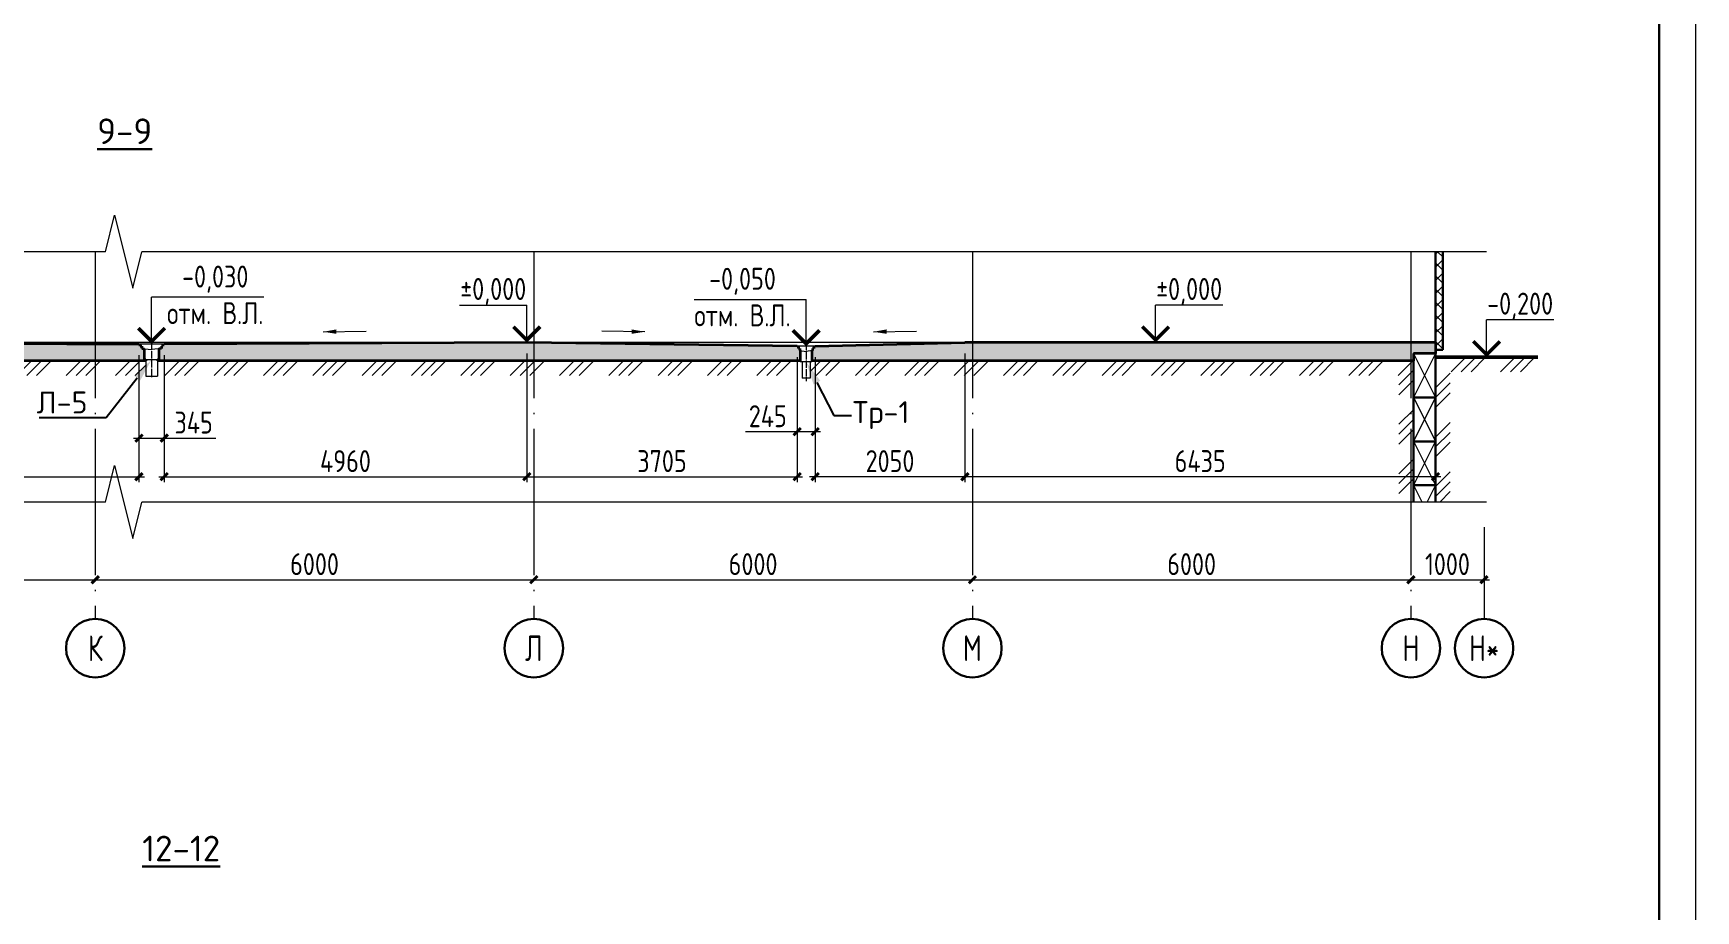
# Model space of a CAD drawing. Extents: x -965262 to 1142518, y -357520 to 71675.
# Drawn here: x 242523 to 265268, y -222385 to -210390 of the extents above; entities that cross this region are included whole.
import ezdxf
from ezdxf import colors
from ezdxf.entities.mleader import LeaderData, LeaderLine
from ezdxf.math import Vec2, Vec3

# ---------------------------------------------------------------- set-up
doc = ezdxf.new("R2010")
doc.units = 0
doc.header["$LTSCALE"] = 10
doc.linetypes.add('DOTE', pattern=[2.42, 2, -0.2, 0.02, -0.2])
doc.layers.get('0').update_dxf_attribs({"linetype": 'CONTINUOUS', "lineweight": 30})
doc.layers.get('Defpoints').update_dxf_attribs({"linetype": 'CONTINUOUS'})
doc.layers.add('DOTE', color=7, linetype='DOTE', lineweight=9)
doc.layers.add('полы', color=3, linetype='CONTINUOUS', lineweight=35)
doc.styles.add('GOST 2.304', font='isocpeur.ttf', dxfattribs={"width": 0.75, "height": 250})
doc.styles.get("Standard").update_dxf_attribs({"font": 'isocpeur.ttf', "height": 300})
doc.styles.add('ГОСТ 2м', font='isocpeur.ttf', dxfattribs={"width": 0.8, "height": 250})
doc.dimstyles.new('ГОСТ 2м', dxfattribs={"dimtxt": 250, "dimasz": 100, "dimexe": 75, "dimexo": 150, "dimgap": 62.5, "dimtad": 1, "dimdec": 0, "dimtxsty": 'ГОСТ 2м', "dimblk": 'ARCHTICK', "dimcen": 150, "dimdle": 75, "dimclrd": 256, "dimclre": 256, "dimclrt": 256, "dimadec": 0, "dimazin": 0, "dimtfac": 1, "dimtdec": 0, "dimtmove": 0, "dimatfit": 3, "dimldrblk": 'OBLIQUE', "dimfxl": 1, "dimlwd": 15, "dimlwe": 15, "dimarcsym": 0})

# ---------------------------------------------------------------- blocks, each defined once
blk = doc.blocks.new('_ArchTick')
at = {"color": 0, "linetype": 'ByBlock', "lineweight": 0, "const_width": 0.4}
blk.add_lwpolyline([(-0.5, -0.5), (0.5, 0.5)], dxfattribs=at)
blk = doc.blocks.new('*D1724')
at = {"lineweight": 15, "transparency": 16777216}
for p, q in [((261296, -217860), (262446, -217860)), ((261371, -217710), (261371, -217785)), ((262371, -217710), (262371, -217785))]:
    blk.add_line(p, q, dxfattribs=at)
at = {"layer": 'Defpoints', "color": 0, "lineweight": 15, "transparency": 16777216}
for p in [(261371, -217860), (262371, -217860), (262371, -217860)]:
    blk.add_point(p, dxfattribs=at)
at = {"lineweight": 15, "transparency": 16777216, "xscale": 100, "yscale": 100, "zscale": 100, "rotation": 180}
blk.add_blockref('_ArchTick', (261371, -217860), dxfattribs=at)
at = {"lineweight": 15, "transparency": 16777216, "xscale": 100, "yscale": 100, "zscale": 100}
blk.add_blockref('_ArchTick', (262371, -217860), dxfattribs=at)
at = {"lineweight": 15, "transparency": 16777216, "insert": (261871, -217647), "char_height": 250, "attachment_point": 5, "style": 'ГОСТ 2м'}
blk.add_mtext('{\\H1.2x;1000}', dxfattribs=at)
blk = doc.blocks.new('_Oblique')
at = {"color": 0, "linetype": 'ByBlock', "lineweight": -2}
blk.add_line((-0.5, -0.5), (0.5, 0.5), dxfattribs=at)
blk = doc.blocks.new('*D1726')
at = {"lineweight": 15, "transparency": 16777216}
for p, q in [((237296, -217860), (243446, -217860)), ((237371, -217710), (237371, -217785)), ((243371, -217710), (243371, -217785))]:
    blk.add_line(p, q, dxfattribs=at)
at = {"layer": 'Defpoints', "color": 0, "lineweight": 15, "transparency": 16777216}
for p in [(237371, -217860), (243371, -217860), (243371, -217860)]:
    blk.add_point(p, dxfattribs=at)
at = {"lineweight": 15, "transparency": 16777216, "xscale": 100, "yscale": 100, "zscale": 100, "rotation": 180}
blk.add_blockref('_ArchTick', (237371, -217860), dxfattribs=at)
at = {"lineweight": 15, "transparency": 16777216, "xscale": 100, "yscale": 100, "zscale": 100}
blk.add_blockref('_ArchTick', (243371, -217860), dxfattribs=at)
at = {"lineweight": 15, "transparency": 16777216, "insert": (240371, -217647), "char_height": 250, "attachment_point": 5, "style": 'ГОСТ 2м'}
blk.add_mtext('{\\H1.2x;6000}', dxfattribs=at)
blk = doc.blocks.new('*D1727')
at = {"lineweight": 15, "transparency": 16777216}
for p, q in [((243296, -217860), (249446, -217860)), ((243371, -217710), (243371, -217785)), ((249371, -217710), (249371, -217785))]:
    blk.add_line(p, q, dxfattribs=at)
at = {"layer": 'Defpoints', "color": 0, "lineweight": 15, "transparency": 16777216}
for p in [(243371, -217860), (249371, -217860), (249371, -217860)]:
    blk.add_point(p, dxfattribs=at)
at = {"lineweight": 15, "transparency": 16777216, "xscale": 100, "yscale": 100, "zscale": 100, "rotation": 180}
blk.add_blockref('_ArchTick', (243371, -217860), dxfattribs=at)
at = {"lineweight": 15, "transparency": 16777216, "xscale": 100, "yscale": 100, "zscale": 100}
blk.add_blockref('_ArchTick', (249371, -217860), dxfattribs=at)
at = {"lineweight": 15, "transparency": 16777216, "insert": (246371, -217647), "char_height": 250, "attachment_point": 5, "style": 'ГОСТ 2м'}
blk.add_mtext('{\\H1.2x;6000}', dxfattribs=at)
blk = doc.blocks.new('*D1728')
at = {"lineweight": 15, "transparency": 16777216}
for p, q in [((249296, -217860), (255446, -217860)), ((249371, -217710), (249371, -217785)), ((255371, -217710), (255371, -217785))]:
    blk.add_line(p, q, dxfattribs=at)
at = {"layer": 'Defpoints', "color": 0, "lineweight": 15, "transparency": 16777216}
for p in [(249371, -217860), (255371, -217860), (255371, -217860)]:
    blk.add_point(p, dxfattribs=at)
at = {"lineweight": 15, "transparency": 16777216, "xscale": 100, "yscale": 100, "zscale": 100, "rotation": 180}
blk.add_blockref('_ArchTick', (249371, -217860), dxfattribs=at)
at = {"lineweight": 15, "transparency": 16777216, "xscale": 100, "yscale": 100, "zscale": 100}
blk.add_blockref('_ArchTick', (255371, -217860), dxfattribs=at)
at = {"lineweight": 15, "transparency": 16777216, "insert": (252371, -217647), "char_height": 250, "attachment_point": 5, "style": 'ГОСТ 2м'}
blk.add_mtext('{\\H1.2x;6000}', dxfattribs=at)
blk = doc.blocks.new('*D1729')
at = {"lineweight": 15, "transparency": 16777216}
for p, q in [((255296, -217860), (261446, -217860)), ((255371, -217710), (255371, -217785)), ((261371, -217710), (261371, -217785))]:
    blk.add_line(p, q, dxfattribs=at)
at = {"layer": 'Defpoints', "color": 0, "lineweight": 15, "transparency": 16777216}
for p in [(255371, -217860), (261371, -217860), (261371, -217860)]:
    blk.add_point(p, dxfattribs=at)
at = {"lineweight": 15, "transparency": 16777216, "xscale": 100, "yscale": 100, "zscale": 100, "rotation": 180}
blk.add_blockref('_ArchTick', (255371, -217860), dxfattribs=at)
at = {"lineweight": 15, "transparency": 16777216, "xscale": 100, "yscale": 100, "zscale": 100}
blk.add_blockref('_ArchTick', (261371, -217860), dxfattribs=at)
at = {"lineweight": 15, "transparency": 16777216, "insert": (258371, -217647), "char_height": 250, "attachment_point": 5, "style": 'ГОСТ 2м'}
blk.add_mtext('{\\H1.2x;6000}', dxfattribs=at)
blk = doc.blocks.new('*D1731')
at = {"lineweight": 15, "ltscale": 50, "transparency": 16777216}
for p, q in [((236756, -214769), (236756, -216527)), ((243969, -214789), (243969, -216527)), ((236681, -216452), (244044, -216452))]:
    blk.add_line(p, q, dxfattribs=at)
at = {"layer": 'Defpoints', "color": 0, "lineweight": 15, "ltscale": 50, "transparency": 16777216}
for p in [(236756, -214619), (243969, -214639), (243969, -216452)]:
    blk.add_point(p, dxfattribs=at)
at = {"lineweight": 15, "ltscale": 50, "transparency": 16777216, "xscale": 100, "yscale": 100, "zscale": 100, "rotation": 180}
blk.add_blockref('_ArchTick', (236756, -216452), dxfattribs=at)
at = {"lineweight": 15, "ltscale": 50, "transparency": 16777216, "xscale": 100, "yscale": 100, "zscale": 100}
blk.add_blockref('_ArchTick', (243969, -216452), dxfattribs=at)
at = {"lineweight": 15, "ltscale": 50, "transparency": 16777216, "insert": (240363, -216239), "char_height": 250, "attachment_point": 5, "style": 'ГОСТ 2м'}
blk.add_mtext('{\\H1.2x;7210}', dxfattribs=at)
blk = doc.blocks.new('*D1732')
at = {"lineweight": 15, "ltscale": 50, "transparency": 16777216}
for p, q in [((255269, -214769), (255269, -216527)), ((261706, -214769), (261706, -216527)), ((261781, -216452), (255194, -216452))]:
    blk.add_line(p, q, dxfattribs=at)
at = {"layer": 'Defpoints', "color": 0, "lineweight": 15, "ltscale": 50, "transparency": 16777216}
for p in [(255269, -214619), (261706, -214619), (255269, -216452)]:
    blk.add_point(p, dxfattribs=at)
at = {"lineweight": 15, "ltscale": 50, "transparency": 16777216, "xscale": 100, "yscale": 100, "zscale": 100, "rotation": 180}
blk.add_blockref('_ArchTick', (255269, -216452), dxfattribs=at)
at = {"lineweight": 15, "ltscale": 50, "transparency": 16777216, "xscale": 100, "yscale": 100, "zscale": 100}
blk.add_blockref('_ArchTick', (261706, -216452), dxfattribs=at)
at = {"lineweight": 15, "ltscale": 50, "transparency": 16777216, "insert": (258488, -216239), "char_height": 250, "attachment_point": 5, "style": 'ГОСТ 2м'}
blk.add_mtext('{\\H1.2x;6435}', dxfattribs=at)
blk = doc.blocks.new('*D1733')
at = {"lineweight": 15, "ltscale": 50, "transparency": 16777216}
for p, q in [((244314, -214789), (244314, -216527)), ((249274, -214769), (249274, -216527)), ((244239, -216452), (249349, -216452))]:
    blk.add_line(p, q, dxfattribs=at)
at = {"layer": 'Defpoints', "color": 0, "lineweight": 15, "ltscale": 50, "transparency": 16777216}
for p in [(244314, -214639), (249274, -214619), (249274, -216452)]:
    blk.add_point(p, dxfattribs=at)
at = {"lineweight": 15, "ltscale": 50, "transparency": 16777216, "xscale": 100, "yscale": 100, "zscale": 100, "rotation": 180}
blk.add_blockref('_ArchTick', (244314, -216452), dxfattribs=at)
at = {"lineweight": 15, "ltscale": 50, "transparency": 16777216, "xscale": 100, "yscale": 100, "zscale": 100}
blk.add_blockref('_ArchTick', (249274, -216452), dxfattribs=at)
at = {"lineweight": 15, "ltscale": 50, "transparency": 16777216, "insert": (246794, -216239), "char_height": 250, "attachment_point": 5, "style": 'ГОСТ 2м'}
blk.add_mtext('{\\H1.2x;4960}', dxfattribs=at)
blk = doc.blocks.new('*D1734')
at = {"lineweight": 15, "ltscale": 50, "transparency": 16777216}
for p, q in [((243969, -214789), (243969, -216000)), ((244314, -214789), (244314, -216000)), ((243894, -215925), (244314, -215925)), ((244314, -215925), (245019, -215925))]:
    blk.add_line(p, q, dxfattribs=at)
at = {"layer": 'Defpoints', "color": 0, "lineweight": 15, "ltscale": 50, "transparency": 16777216}
for p in [(243969, -214639, 1772), (244314, -214639, 1772), (244314, -215925)]:
    blk.add_point(p, dxfattribs=at)
at = {"lineweight": 15, "ltscale": 50, "transparency": 16777216, "xscale": 100, "yscale": 100, "zscale": 100, "rotation": 180}
blk.add_blockref('_ArchTick', (243969, -215925), dxfattribs=at)
at = {"lineweight": 15, "ltscale": 50, "transparency": 16777216, "xscale": 100, "yscale": 100, "zscale": 100}
blk.add_blockref('_ArchTick', (244314, -215925), dxfattribs=at)
at = {"lineweight": 15, "ltscale": 50, "transparency": 16777216, "insert": (244717, -215712), "char_height": 250, "attachment_point": 5, "style": 'ГОСТ 2м'}
blk.add_mtext('{\\H1.2x;345}', dxfattribs=at)
blk = doc.blocks.new('Тр-1-1')
at = {"lineweight": 15, "ltscale": 50}
for p, q in [((-899310, 883741), (-899310, 883731)), ((-899293, 883731), (-899293, 883711)), ((-899273, 883711), (-899273, 883681)), ((-899103, 883711), (-899103, 883681)), ((-899083, 883731), (-899083, 883711)), ((-899065, 883741), (-899065, 883731))]:
    blk.add_line(p, q, dxfattribs=at)
at = {"lineweight": 15, "ltscale": 10}
for p, q in [((-899065, 883741), (-899310, 883741)), ((-899310, 883731), (-899293, 883731)), ((-899293, 883711), (-899273, 883711)), ((-899083, 883711), (-899103, 883711)), ((-899083, 883731), (-899065, 883731))]:
    blk.add_line(p, q, dxfattribs=at)
at = {"lineweight": 15, "ltscale": 2.5}
for p in [(-899273, 883681), (-899103, 883681)]:
    blk.add_line(p, (-899188, 883671), dxfattribs=at)
at = {"lineweight": 15}
for p, q in [((-899268, 883680), (-899268, 883530)), ((-899108, 883680), (-899108, 883530)), ((-899108, 883530), (-899268, 883530)), ((-899243, 883530), (-899243, 883303)), ((-899133, 883530), (-899133, 883303)), ((-899133, 883303), (-899243, 883303))]:
    blk.add_line(p, q, dxfattribs=at)
at = {"layer": 'DOTE', "ltscale": 5}
blk.add_line((-899188, 883789), (-899188, 883265), dxfattribs=at)
blk = doc.blocks.new('*D1737')
at = {"lineweight": 15, "ltscale": 50, "transparency": 16777216}
for p, q in [((252974, -214819), (252974, -215912)), ((253219, -214819), (253219, -215912)), ((252974, -215837), (252269, -215837)), ((253294, -215837), (252974, -215837))]:
    blk.add_line(p, q, dxfattribs=at)
at = {"layer": 'Defpoints', "color": 0, "lineweight": 15, "ltscale": 50, "transparency": 16777216}
for p in [(252974, -214669, 76), (253219, -214669, 76), (252974, -215837)]:
    blk.add_point(p, dxfattribs=at)
at = {"lineweight": 15, "ltscale": 50, "transparency": 16777216, "xscale": 100, "yscale": 100, "zscale": 100, "rotation": 180}
blk.add_blockref('_ArchTick', (252974, -215837), dxfattribs=at)
at = {"lineweight": 15, "ltscale": 50, "transparency": 16777216, "xscale": 100, "yscale": 100, "zscale": 100}
blk.add_blockref('_ArchTick', (253219, -215837), dxfattribs=at)
at = {"lineweight": 15, "ltscale": 50, "transparency": 16777216, "insert": (252572, -215625), "char_height": 250, "attachment_point": 5, "style": 'ГОСТ 2м'}
blk.add_mtext('{\\H1.2x;245}', dxfattribs=at)
blk = doc.blocks.new('*D1738')
at = {"lineweight": 15, "ltscale": 50, "transparency": 16777216}
for p, q in [((253219, -214819), (253219, -216527)), ((255269, -214769), (255269, -216527)), ((255344, -216452), (253144, -216452))]:
    blk.add_line(p, q, dxfattribs=at)
at = {"layer": 'Defpoints', "color": 0, "lineweight": 15, "ltscale": 50, "transparency": 16777216}
for p in [(253219, -214669), (255269, -214619), (253219, -216452)]:
    blk.add_point(p, dxfattribs=at)
at = {"lineweight": 15, "ltscale": 50, "transparency": 16777216, "xscale": 100, "yscale": 100, "zscale": 100, "rotation": 180}
blk.add_blockref('_ArchTick', (253219, -216452), dxfattribs=at)
at = {"lineweight": 15, "ltscale": 50, "transparency": 16777216, "xscale": 100, "yscale": 100, "zscale": 100}
blk.add_blockref('_ArchTick', (255269, -216452), dxfattribs=at)
at = {"lineweight": 15, "ltscale": 50, "transparency": 16777216, "insert": (254244, -216239), "char_height": 250, "attachment_point": 5, "style": 'ГОСТ 2м'}
blk.add_mtext('{\\H1.2x;2050}', dxfattribs=at)
blk = doc.blocks.new('*D1739')
at = {"lineweight": 15, "ltscale": 50, "transparency": 16777216}
for p, q in [((249274, -214769), (249274, -216527)), ((252974, -214819), (252974, -216527)), ((249199, -216452), (253049, -216452))]:
    blk.add_line(p, q, dxfattribs=at)
at = {"layer": 'Defpoints', "color": 0, "lineweight": 15, "ltscale": 50, "transparency": 16777216}
for p in [(249274, -214619), (252974, -214669), (252974, -216452)]:
    blk.add_point(p, dxfattribs=at)
at = {"lineweight": 15, "ltscale": 50, "transparency": 16777216, "xscale": 100, "yscale": 100, "zscale": 100, "rotation": 180}
blk.add_blockref('_ArchTick', (249274, -216452), dxfattribs=at)
at = {"lineweight": 15, "ltscale": 50, "transparency": 16777216, "xscale": 100, "yscale": 100, "zscale": 100}
blk.add_blockref('_ArchTick', (252974, -216452), dxfattribs=at)
at = {"lineweight": 15, "ltscale": 50, "transparency": 16777216, "insert": (251124, -216239), "char_height": 250, "attachment_point": 5, "style": 'ГОСТ 2м'}
blk.add_mtext('{\\H1.2x;3705}', dxfattribs=at)

msp = doc.modelspace()

# ---------------------------------------------------------------- hatches: boundary and pattern name
at = {"lineweight": 15, "ltscale": 50}
h = msp.add_hatch(dxfattribs=at)
h.set_pattern_fill('ANSI37', color=256, scale=40, style=0)
h.set_pattern_definition([(45, (-2692407.95, -31618.6), (-89.802561, 89.802561), []), (135, (-2692407.95, -31618.6), (-89.802561, -89.802561), [])])
h.paths.add_polyline_path([(261806.3, -214718.9), (261806.3, -213376.9), (261706.3, -213376.9), (261706.3, -214718.9)])
at = {"lineweight": 15, "ltscale": 100}
h = msp.add_hatch(dxfattribs=at)
h.set_pattern_fill('ANSI35', color=3, scale=40, angle=90, style=0)
h.set_pattern_definition([(135, (-2692407.95, -31618.6), (-179.605122, -179.605122), []), (135, (-2692407.95, -31439), (-179.605122, -179.605122), [317.5, -63.5, 0, -63.5])])
h.paths.add_polyline_path([(224714.2, -214868.9), (224714.2, -214621.9), (225371.3, -214618.9), (230299.3, -214638.9), (230299.3, -214648.9), (230316.8, -214648.9), (230316.8, -214668.9), (230336.8, -214668.9), (230336.8, -214698.9), (230341.8, -214699.5), (230341.8, -214849.5), (230366.8, -214849.5), (230366.8, -214868.9), (226621.3, -214868.9), (226621.3, -214768.9), (226121.3, -214768.9), (226121.3, -214868.9)])
h.paths.add_polyline_path([(230476.8, -214868.9), (230476.8, -214849.5), (230501.8, -214849.5), (230501.8, -214699.5), (230506.8, -214698.9), (230506.8, -214668.9), (230526.8, -214668.9), (230526.8, -214648.9), (230544.3, -214648.9), (230544.3, -214638.9), (236756.3, -214618.9), (243969.3, -214638.9), (243969.3, -214648.9), (243986.8, -214648.9), (243986.8, -214668.9), (244006.8, -214668.9), (244006.8, -214698.9), (244041.8, -214703), (244041.8, -214849.5), (244061.8, -214849.5), (244061.8, -214868.9)])
h.paths.add_polyline_path([(244221.8, -214868.9), (244221.8, -214849.5), (244241.8, -214849.5), (244241.8, -214703), (244276.8, -214698.9), (244276.8, -214668.9), (244296.8, -214668.9), (244296.8, -214648.9), (244314.3, -214648.9), (244314.3, -214638.9), (249046.3, -214618.9), (252974.3, -214668.9), (252974.3, -214678.9), (252991.8, -214678.9), (252991.8, -214698.9), (253011.8, -214698.9), (253011.8, -214728.9), (253016.8, -214729.5), (253016.8, -214868.9)])
h.paths.add_polyline_path([(253176.8, -214868.9), (253176.8, -214729.5), (253181.8, -214728.9), (253181.8, -214698.9), (253201.8, -214698.9), (253201.8, -214678.9), (253219.3, -214678.9), (253219.3, -214668.9), (255596.3, -214618.9), (261706.3, -214618.9), (261706.3, -214768.9), (261406.3, -214768.9), (261406.3, -214868.9)])
h.paths.add_polyline_path([(224714.2, -214868.9), (224714.2, -214837.4), (224840.2, -214868.9)], flags=17)
at = {"lineweight": 15, "ltscale": 50}
h = msp.add_hatch(dxfattribs=at)
h.set_pattern_fill('MCSHATCHBG', color=256, scale=40, style=0, pattern_type=2)
h.set_pattern_definition([(45, (1024586, -1228955.8), (-337.49995, 337.49995), []), (45, (1024721, -1228955.8), (-337.49995, 337.49995), []), (45, (1024181, -1228955.8), (-337.49995, 337.49995), [])])
h.paths.add_polyline_path([(225214.2, -215068.9), (225214.2, -214868.9), (226121.3, -214868.9), (226121.3, -215968.9), (226621.3, -215968.9), (226621.3, -214868.9), (230366.8, -214868.9), (230366.8, -215068.9), (226821.3, -215068.9), (226821.3, -216168.9), (225921.3, -216168.9), (225921.3, -215068.9)])
h.paths.add_polyline_path([(230476.8, -215068.9), (244061.8, -215068.9), (244061.8, -214868.9), (230476.8, -214868.9)])
h.paths.add_polyline_path([(244221.8, -215068.9), (253041.8, -215068.9), (253041.8, -214868.9), (244221.8, -214868.9)])
h.paths.add_polyline_path([(253151.8, -215068.9), (253151.8, -214868.9), (261406.3, -214868.9), (261406.3, -216797.9), (261206.3, -216797.9), (261206.3, -215068.9)])
h.paths.add_polyline_path([(261706.3, -216797.9), (261706.3, -214818.9), (263107.2, -214818.9), (263107.2, -215018.9), (261906.3, -215018.9), (261906.3, -216797.9)])

# ---------------------------------------------------------------- linework, layer by layer
at = {"color": 5, "lineweight": 15, "ltscale": 50}
for p, q in [((243510.2, -213376.9, 13061.6), (224714.2, -213376.9, 13061.6)), ((262406.3, -213376.9, 13061.6), (244010.2, -213376.9, 13061.6)), ((243510.2, -216797.9, 13061.6), (224714.2, -216797.9, 13061.6)), ((262406.3, -216797.9, 13061.6), (244010.2, -216797.9, 13061.6))]:
    msp.add_line(p, q, dxfattribs=at)
at = {"ltscale": 50}
for p, q in [((261706.3, -213376.9, 11707.2), (261706.3, -214718.9, 13061.6)), ((261806.3, -213376.9, 13158.5), (261806.3, -214718.9, 13120.5)), ((261806.3, -214718.9, 13061.6), (261706.3, -214718.9, 13061.6)), ((261706.3, -216568.9, 13061.6), (261406.3, -216568.9, 13061.6)), ((261406.3, -216568.9, 13061.6), (261406.3, -216797.9, 13061.6)), ((261706.3, -216797.9, 13061.6), (261706.3, -216568.9, 13061.6))]:
    msp.add_line(p, q, dxfattribs=at)
at = {"lineweight": 15}
for p, q in [((244141.8, -214638.9, 13061.6), (244141.8, -213999.3, 13061.6)), ((253096.8, -214668.9, 13061.6), (253096.8, -214029.3, 13061.6)), ((249274.3, -214618.9, 13061.6), (249274.3, -214105.8, 13061.6)), ((257878.2, -214618.9, 13061.6), (257878.2, -214105.8, 13061.6)), ((262406.7, -214818.9, 13055.6), (262406.7, -214305.8, 13055.6)), ((244041.8, -214703, 13061.6), (244041.8, -214849.5, 13061.6)), ((244241.8, -214703, 13061.6), (244241.8, -214849.5, 13061.6)), ((244041.8, -214849.5, 13061.6), (244241.8, -214849.5, 13061.6)), ((244061.8, -214849.5, 13061.6), (244061.8, -215076.5, 13061.6)), ((244221.8, -214849.5, 13061.6), (244221.8, -215076.5, 13061.6)), ((261406.3, -214767.9, 13061.6), (261706.3, -215367.9, 13061.6)), ((261706.3, -214767.9, 13061.6), (261406.3, -215367.9, 13061.6)), ((244061.8, -215076.5, 13061.6), (244221.8, -215076.5, 13061.6)), ((261406.3, -215367.9, 13061.6), (261706.3, -215967.9, 13061.6)), ((261706.3, -215367.9, 13061.6), (261406.3, -215967.9, 13061.6)), ((261406.3, -215967.9, 13061.6), (261706.3, -216567.9, 13061.6)), ((261706.3, -215967.9, 13061.6), (261406.3, -216567.9, 13061.6)), ((261406.3, -216567.9, 13061.6), (261520.8, -216796.9, 13061.6)), ((261706.3, -216567.9, 13061.6), (261591.8, -216796.9, 13061.6))]:
    msp.add_line(p, q, dxfattribs=at)
at = {"lineweight": 15, "ltscale": 0.3}
for p, q in [((245675.3, -213999.3, 13061.6), (244141.8, -213999.3, 13061.6)), ((251563.2, -214029.3, 13061.6), (253096.8, -214029.3, 13061.6)), ((248356.2, -214105.8, 13061.6), (249274.3, -214105.8, 13061.6)), ((258796.3, -214105.8, 13061.6), (257878.2, -214105.8, 13061.6)), ((263324.8, -214305.8, 13055.6), (262406.7, -214305.8, 13055.6))]:
    msp.add_line(p, q, dxfattribs=at)
at = {"lineweight": 15, "ltscale": 50}
for p, q in [((246490.7, -214471, 10848.6), (247078.7, -214464.2, 10848.6)), ((250889.2, -214471, 10848.6), (250301.2, -214464.2, 10848.6)), ((254017.6, -214471, 10848.6), (254605.6, -214464.2, 10848.6)), ((243969.3, -214638.9, 13061.6), (243969.3, -214648.9, 13061.6)), ((243986.8, -214648.9, 13061.6), (243986.8, -214668.9, 13061.6)), ((244006.8, -214668.9, 13061.6), (244006.8, -214698.9, 13061.6)), ((244276.8, -214668.9, 13061.6), (244276.8, -214698.9, 13061.6)), ((244296.8, -214648.9, 13061.6), (244296.8, -214668.9, 13061.6)), ((244314.3, -214638.9, 13061.6), (244314.3, -214648.9, 13061.6))]:
    msp.add_line(p, q, dxfattribs=at)
at = {"lineweight": 15, "ltscale": 10}
for p, q in [((243986.8, -214648.9, 13061.6), (243969.3, -214648.9, 13061.6)), ((243986.8, -214668.9, 13061.6), (244006.8, -214668.9, 13061.6)), ((244296.8, -214668.9, 13061.6), (244276.8, -214668.9, 13061.6)), ((244314.3, -214648.9, 13061.6), (244296.8, -214648.9, 13061.6))]:
    msp.add_line(p, q, dxfattribs=at)
at = {"lineweight": 15, "ltscale": 2.5}
for p in [(244006.8, -214698.9, 13061.6), (244276.8, -214698.9, 13061.6)]:
    msp.add_line(p, (244141.8, -214714.7, 13061.6), dxfattribs=at)
at = {"lineweight": 50, "ltscale": 50}
msp.add_line((263107.2, -214818.9, 13049.6), (261706.3, -214818.9, 13061.6), dxfattribs=at)
at = {"lineweight": 15, "elevation": 9801.8}
msp.add_lwpolyline([(265267.6, -180687.8), (179667.6, -180687.8), (179667.6, -240087.8), (265267.6, -240087.8)], close=True, dxfattribs=at)
at = {"elevation": 9801.8}
msp.add_lwpolyline([(264767.6, -181187.8), (181667.6, -181187.8), (181667.6, -239587.8), (264767.6, -239587.8)], close=True, dxfattribs=at)
at = {"color": 5, "lineweight": 15, "ltscale": 10, "elevation": 13061.6}
for points in [[(243510.2, -213376.9), (243635.2, -212876.9)], [(243635.2, -212876.9), (243885.2, -213876.9)], [(243885.2, -213876.9), (244010.2, -213376.9)], [(243510.2, -216797.9), (243635.2, -216297.9)], [(243635.2, -216297.9), (243885.2, -217297.9)], [(243885.2, -217297.9), (244010.2, -216797.9)]]:
    msp.add_lwpolyline(points, dxfattribs=at)
at = {"lineweight": 15, "const_width": 50}
for points, elevation in [([(243959.4, -214421.2), (244141.8, -214603.5), (244324.1, -214421.2)], 13061.6), ([(249091.9, -214401.2), (249274.3, -214583.5), (249456.6, -214401.2)], 13061.6), ([(252914.4, -214451.2), (253096.8, -214633.5), (253279.1, -214451.2)], 13061.6), ([(258060.5, -214401.2), (257878.2, -214583.5), (257695.8, -214401.2)], 13061.6), ([(262589.1, -214601.2), (262406.7, -214783.5), (262224.4, -214601.2)], 13055.6)]:
    msp.add_lwpolyline(points, dxfattribs=dict(at, elevation=elevation))
at = {"lineweight": 15, "ltscale": 100, "extrusion": (0, 1, 0), "elevation": -214638.9}
msp.add_lwpolyline([(-244314.3, 13061.6), (-243969.3, 13061.6)], dxfattribs=at)
at = {"ltscale": 50, "elevation": 13061.6}
for points in [[(261406.3, -215368.9), (261706.3, -215368.9), (261706.3, -214768.9), (261406.3, -214768.9)], [(261406.3, -215968.9), (261706.3, -215968.9), (261706.3, -215368.9), (261406.3, -215368.9)], [(261406.3, -216568.9), (261706.3, -216568.9), (261706.3, -215968.9), (261406.3, -215968.9)]]:
    msp.add_lwpolyline(points, close=True, dxfattribs=at)
at = {"lineweight": 15, "ltscale": 50}
for points in [[(246671.1, -214498.7, 10848.6), (246670.3, -214438.7, 10848.6), (246490.7, -214471, 10848.6)], [(250708.9, -214498.7, 10848.6), (250709.6, -214438.7, 10848.6), (250889.2, -214471, 10848.6)], [(254197.9, -214498.7, 10848.6), (254197.2, -214438.7, 10848.6), (254017.6, -214471, 10848.6)]]:
    msp.add_solid(points, dxfattribs=at)
at = {"layer": 'DOTE', "ltscale": 100}
for p, q in [((243371.3, -213376.9, 13061.6), (243371.3, -218396.3, 13061.6)), ((249371.3, -213376.9, 13061.6), (249371.3, -218396.3, 13061.6)), ((255371.3, -213376.9, 13061.6), (255371.3, -218396.3, 13061.6)), ((261371.3, -213376.9, 13061.6), (261371.3, -218396.3, 13061.6)), ((262371.3, -217141.5, 14428), (262371.3, -218396.3, 14512.9))]:
    msp.add_line(p, q, dxfattribs=at)
at = {"layer": 'DOTE', "ltscale": 5}
msp.add_line((244141.8, -214615.6, 13061.6), (244141.8, -215089.2, 13061.6), dxfattribs=at)
at = {"layer": 'DOTE', "linetype": 'Continuous', "lineweight": 30}
for centre in [(243371.3, -218796.3, 14512.9), (249371.3, -218796.3, 14512.9), (255371.3, -218796.3, 14512.9), (261371.3, -218796.3, 14512.9), (262371.3, -218796.3, 14512.9)]:
    msp.add_circle(centre, 400, dxfattribs=at)
at = {"layer": 'полы', "ltscale": 50}
for p, q in [((236756.3, -214618.9, 13061.6), (243969.3, -214638.9, 13061.6)), ((243969.3, -214638.9, 13061.6), (243969.3, -214648.9, 13061.6)), ((243969.3, -214648.9, 13061.6), (243986.8, -214648.9, 13061.6)), ((243986.8, -214648.9, 13061.6), (243986.8, -214668.9, 13061.6)), ((243986.8, -214668.9, 13061.6), (244006.8, -214668.9, 13061.6)), ((244006.8, -214668.9, 13061.6), (244006.8, -214698.9, 13061.6)), ((244006.8, -214698.9, 13061.6), (244041.8, -214703, 13061.6)), ((244041.8, -214703, 13061.6), (244041.8, -214849.5, 13061.6)), ((244276.8, -214698.9, 13061.6), (244241.8, -214703, 13061.6)), ((244241.8, -214703, 13061.6), (244241.8, -214849.5, 13061.6)), ((244296.8, -214668.9, 13061.6), (244276.8, -214668.9, 13061.6)), ((244276.8, -214668.9, 13061.6), (244276.8, -214698.9, 13061.6)), ((244314.3, -214648.9, 13061.6), (244296.8, -214648.9, 13061.6)), ((244296.8, -214648.9, 13061.6), (244296.8, -214668.9, 13061.6)), ((249274.3, -214618.9, 13061.6), (244314.3, -214638.9, 13061.6)), ((244314.3, -214638.9, 13061.6), (244314.3, -214648.9, 13061.6)), ((252974.3, -214668.9, 13061.6), (249274.3, -214618.9, 13061.6)), ((252974.3, -214668.9, 13061.6), (252974.3, -214678.9, 13061.6)), ((252974.3, -214678.9, 13061.6), (252991.8, -214678.9, 13061.6)), ((252991.8, -214678.9, 13061.6), (252991.8, -214698.9, 13061.6)), ((252991.8, -214698.9, 13061.6), (253011.8, -214698.9, 13061.6)), ((253011.8, -214698.9, 13061.6), (253011.8, -214728.9, 13061.6)), ((253201.8, -214698.9, 13061.6), (253181.8, -214698.9, 13061.6)), ((253181.8, -214698.9, 13061.6), (253181.8, -214728.9, 13061.6)), ((253219.3, -214678.9, 13061.6), (253201.8, -214678.9, 13061.6)), ((253201.8, -214678.9, 13061.6), (253201.8, -214698.9, 13061.6)), ((253219.3, -214668.9, 13061.6), (255269.3, -214618.9, 13061.6)), ((253219.3, -214668.9, 13061.6), (253219.3, -214678.9, 13061.6)), ((261706.3, -214618.9, 13061.6), (255269.3, -214618.9, 13061.6)), ((261706.3, -214618.9, 13049.6), (261706.3, -214768.9, 13061.6)), ((244061.8, -214868.9, 14870.1), (230476.8, -214868.9, 13061.6)), ((244041.8, -214849.5, 13061.6), (244061.8, -214849.5, 13061.6)), ((244061.8, -214849.5, 13061.6), (244061.8, -214868.9, 14870.1)), ((244241.8, -214849.5, 13061.6), (244221.8, -214849.5, 13061.6)), ((244221.8, -214849.5, 13061.6), (244221.8, -214868.9, 14870.1)), ((253016.8, -214868.9, 13061.6), (244221.8, -214868.9, 13061.6)), ((253011.8, -214728.9, 13061.6), (253016.8, -214729.5, 13061.6)), ((253016.8, -214729.5, 13061.6), (253016.8, -214868.9, 13061.6)), ((253181.8, -214728.9, 13061.6), (253176.8, -214729.5, 13061.6)), ((253176.8, -214729.5, 13061.6), (253176.8, -214868.9, 13061.6)), ((261406.3, -214868.9, 13061.6), (253176.8, -214868.9, 13061.6)), ((261706.3, -214768.9, 13061.6), (261406.3, -214768.9, 13061.6)), ((261406.3, -214768.9, 13061.6), (261406.3, -214868.9, 13061.6))]:
    msp.add_line(p, q, dxfattribs=at)
at = {"layer": 'полы', "lineweight": 0, "ltscale": 50}
msp.add_line((255269.3, -214618.9, 13061.6), (237706.3, -214618.9, 13061.6), dxfattribs=at)

# ---------------------------------------------------------------- block references
msp.add_blockref('Тр-1-1', (1152284.5, -1098409.6, 13061.6))

# ---------------------------------------------------------------- texts
at = {"char_height": 300, "attachment_point": 5, "style": 'GOST 2.304'}
for s, insert, width in [('{\\W0.8;-0,030\\Pотм. В.Л.}', (245012.6, -213966.4, 13061.6), 1670.673), ('{\\W0.8;%%P0,000}', (248815.7, -213921.1, 13061.6), 1200), ('{\\W0.8;-0,050\\Pотм. В.Л.}', (252225.9, -213996.4, 13061.6), 1670.673), ('{\\W0.8;%%P0,000}', (258336.7, -213921.1, 13061.6), 1200), ('{\\W0.8;-0,200}', (262865.3, -214121.1, 13055.6), 1200)]:
    msp.add_mtext(s, dxfattribs=dict(at, insert=insert, width=width))
at = {"layer": 'DOTE', "linetype": 'Continuous', "lineweight": 30, "ltscale": 100, "char_height": 350, "width": 800, "attachment_point": 5, "style": 'GOST 2.304'}
for s, insert in [('{\\W1;\\L\\C5;9-9}', (243773.8, -211729.2, -4711.1)), ('К', (243371.3, -218796.3, 14512.9)), ('Л', (249371.3, -218796.3, 14512.9)), ('М', (255371.3, -218796.3, 14512.9)), ('Н', (261371.3, -218796.3, 14512.9)), ('Н*', (262371.3, -218796.3, 14512.9)), ('{\\W1;\\L\\C5;12-12}', (244546.7, -221534.6, -3259.8))]:
    msp.add_mtext(s, dxfattribs=dict(at, insert=insert))

# ---------------------------------------------------------------- dimensions: what is measured, and where the dimension line sits
at = {"lineweight": 15, "ltscale": 50}
for base, p1, p2, text, picture, middle in [((243969.3, -216451.9, 13061.6), (236756.3, -214618.9, 13061.6), (243969.3, -214638.9, 13061.6), '{\\H1.2x;7210}', '*D1731', (240362.8, -216239.4, 13061.6)), ((244314.3, -215924.6, 11289.2), (243969.3, -214638.9, 13061.6), (244314.3, -214638.9, 13061.6), '{\\H1.2x;<>}', '*D1734', (244716.8, -215712.1, 11289.2)), ((249274.3, -216451.9, 13061.6), (244314.3, -214638.9, 13061.6), (249274.3, -214618.9, 13061.6), '{\\H1.2x;4960}', '*D1733', (246794.3, -216239.4, 13061.6)), ((252974.3, -215837.5, 12985.9), (253219.3, -214668.9, 13061.6), (252974.3, -214668.9, 13061.6), '{\\H1.2x;<>}', '*D1737', (252571.8, -215625, 12985.9)), ((253219.3, -216451.9, 13061.6), (255269.3, -214618.9, 13061.6), (253219.3, -214668.9, 13061.6), '{\\H1.2x;<>}', '*D1738', (254244.3, -216239.4, 13061.6)), ((255269.3, -216451.9, 13061.6), (261706.3, -214618.9, 13061.6), (255269.3, -214618.9, 13061.6), '{\\H1.2x;6435}', '*D1732', (258487.8, -216239.4, 13061.6))]:
    dim = msp.add_linear_dim(base=base, p1=p1, p2=p2, text=text, dimstyle='ГОСТ 2м', dxfattribs=at)
    dim.commit()
    dim.dimension.update_dxf_attribs({"geometry": picture, "text_midpoint": middle})
dim = msp.add_linear_dim(base=(252974.3, -216451.9, 13061.6), p1=(249274.3, -214618.9, 13061.6), p2=(252974.3, -214668.9, 13061.6), angle=180, text='{\\H1.2x;3705}', dimstyle='ГОСТ 2м', dxfattribs=at)
dim.commit()
dim.dimension.update_dxf_attribs({"geometry": '*D1739', "text_midpoint": (251124.3, -216239.4, 13061.6)})
at = {"lineweight": 15}
for base, p1, p2, picture, middle in [((243371.3, -217859.9, 16321.4), (237371.3, -217859.9, 16321.4), (243371.3, -217859.9, 16321.4), '*D1726', (240371.3, -217647.4, 16321.4)), ((249371.3, -217859.9, 16321.4), (243371.3, -217859.9, 16321.4), (249371.3, -217859.9, 16321.4), '*D1727', (246371.3, -217647.4, 16321.4)), ((255371.3, -217859.9, 16321.4), (249371.3, -217859.9, 16321.4), (255371.3, -217859.9, 16321.4), '*D1728', (252371.3, -217647.4, 16321.4)), ((261371.3, -217859.9, 16321.4), (255371.3, -217859.9, 16321.4), (261371.3, -217859.9, 16321.4), '*D1729', (258371.3, -217647.4, 16321.4)), ((262371.3, -217859.9, 13061.6), (261371.3, -217859.9, 13061.6), (262371.3, -217859.9, 13061.6), '*D1724', (261871.3, -217647.4, 13061.6))]:
    dim = msp.add_linear_dim(base=base, p1=p1, p2=p2, text='{\\H1.2x;<>}', dimstyle='ГОСТ 2м', dxfattribs=at)
    dim.commit()
    dim.dimension.update_dxf_attribs({"geometry": picture, "text_midpoint": middle})

# ---------------------------------------------------------------- leaders
at = {"color": 5, "lineweight": 15}
ml = msp.add_multileader_mtext('Standard', dxfattribs=at)
ml.set_content('Л-5', color=5)
ml.set_leader_properties()
ml.build(insert=Vec2(0, 0))
ml.multileader.update_dxf_attribs({"has_text_frame": 1, "text_right_attachment_type": 6, "dogleg_length": 36, "arrow_head_size": 320})
ctx = ml.context
ctx.base_point, ctx.char_height, ctx.arrow_head_size, ctx.landing_gap_size, ctx.plane_origin = Vec3(242649.3, -215437, 13061.6), 300, 320, 16, Vec3(226813.6, -225393.5, 13061.6)
ctx.right_attachment, ctx.text_align_type = 6, 2
notes = []
notes.append((ctx, [(1, (1, 1, 0), (243521.6, -215647, 13061.6), (-1, 0), 240.3, [(0, [(244141.8, -214852.4, 13061.6)], 0, [])])]))
ctx.mtext.insert, ctx.mtext.defined_height, ctx.mtext.alignment, ctx.mtext.flow_direction = Vec3(243265.3, -215287, 13061.6), 8365.3, 3, 5
ml = msp.add_multileader_mtext('Standard', dxfattribs=at)
ml.set_content('Тр-1', color=5)
ml.set_leader_properties()
ml.build(insert=Vec2(0, 0))
ml.multileader.update_dxf_attribs({"has_text_frame": 1, "text_right_attachment_type": 6, "dogleg_length": 36, "arrow_head_size": 320})
ctx = ml.context
ctx.base_point, ctx.char_height, ctx.arrow_head_size, ctx.landing_gap_size, ctx.plane_origin = Vec3(253716.9, -215614.5, 13061.6), 300, 320, 16, Vec3(270425, -225423.5, 13061.6)
ctx.right_attachment = 6
notes.append((ctx, [(1, (1, 1, 0), (253476.6, -215614.5, 13061.6), (1, 0), 240.3, [(0, [(253096.8, -214882.4, 13061.6)], 0, [])])]))
ctx.mtext.insert, ctx.mtext.width, ctx.mtext.defined_height, ctx.mtext.flow_direction = Vec3(253732.9, -215419.5, 13061.6), 784.788, 8690.9, 5
for ctx, leaders in notes:
    for number, flags, end, landing, length, lines in leaders:
        leader = LeaderData()
        leader.index, (leader.has_last_leader_line, leader.has_dogleg_vector, leader.attachment_direction) = number, flags
        leader.last_leader_point, leader.dogleg_vector, leader.dogleg_length = Vec3(end), Vec3(landing), length
        for number, points, colour, breaks in lines:
            line = LeaderLine()
            line.index, line.vertices, line.color, line.breaks = number, Vec3.list(points), colors.encode_raw_color(colour), breaks
            leader.lines.append(line)
        ctx.leaders.append(leader)

doc.saveas('drawing.dxf')
